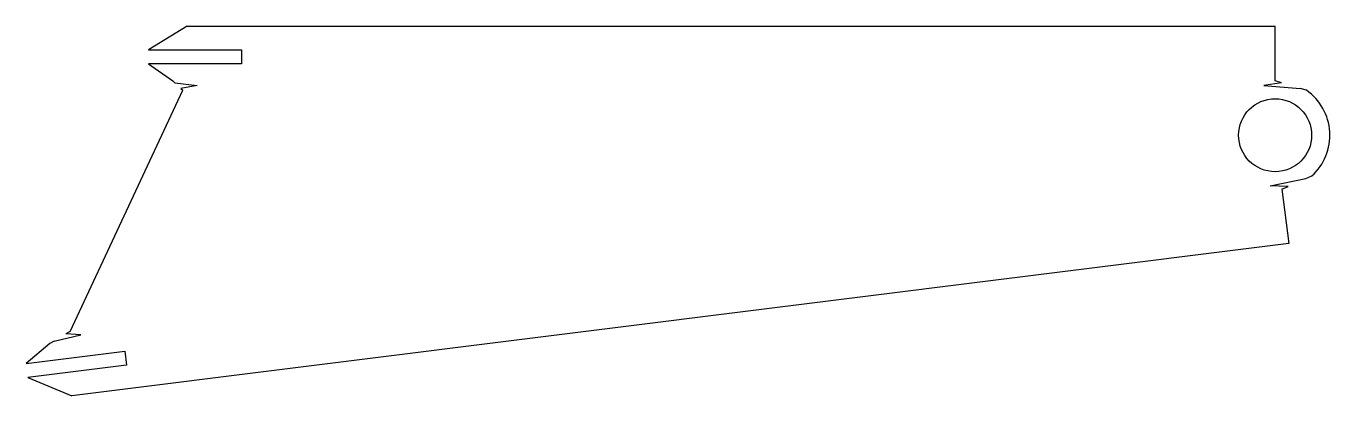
# Model space of a CAD drawing. Extents: x -6484 to -5556, y -181 to 83.
import ezdxf

# ---------------------------------------------------------------- set-up
doc = ezdxf.new("R2010")
doc.units = 0
doc.layers.get('0').update_dxf_attribs({"linetype": 'CONTINUOUS'})

msp = doc.modelspace()

# ---------------------------------------------------------------- linework, layer by layer
for p, q in [((-6369.23, 82.79), (-6396.81, 65.79)), ((-6369.23, 82.79), (-5595, 82.79)), ((-5595, 43.79), (-5595, 82.79)), ((-6396.81, 65.79), (-6330.61, 65.79)), ((-6330.61, 65.79), (-6330.61, 55.79)), ((-6396.81, 55.79), (-6379.39, 43.79)), ((-6330.61, 55.79), (-6396.81, 55.79)), ((-6379.39, 43.79), (-6377.98, 42.39)), ((-6377.98, 42.39), (-6362.08, 40.39)), ((-6362.08, 40.39), (-6373.91, 38.39)), ((-6373.91, 38.39), (-6372.49, 37)), ((-5590.42, 42.39), (-5603, 40.39)), ((-5603, 40.39), (-5577.28, 38.39)), ((-5590.42, 42.39), (-5595, 43.79)), ((-5572.71, 37), (-5577.28, 38.39)), ((-6452.62, -134.83), (-6372.49, 37)), ((-5598.53, -31.11), (-5573.26, -25.93)), ((-5573.26, -25.93), (-5568.9, -23.98)), ((-5585.81, -31.53), (-5598.53, -31.11)), ((-5590.17, -33.48), (-5585.81, -31.53)), ((-5590.17, -33.48), (-5585.32, -72.18)), ((-5585.32, -72.18), (-6451.29, -180.81)), ((-6464, -141.69), (-6444.97, -137.35)), ((-6452.62, -134.83), (-6455.56, -136.6)), ((-6444.97, -137.35), (-6455.56, -136.6)), ((-6466.93, -143.47), (-6483.95, -157.69)), ((-6464, -141.69), (-6466.93, -143.47)), ((-6483.95, -157.69), (-6413.63, -148.87)), ((-6413.63, -148.87), (-6412.39, -158.8)), ((-6412.39, -158.8), (-6482.7, -167.62)), ((-6482.7, -167.62), (-6451.29, -180.81))]:
    msp.add_line(p, q)
msp.add_circle((-5595, 5), 26)
msp.add_arc((-5595, 5), 39, 312.01374, 55.13616)

doc.saveas('drawing.dxf')
